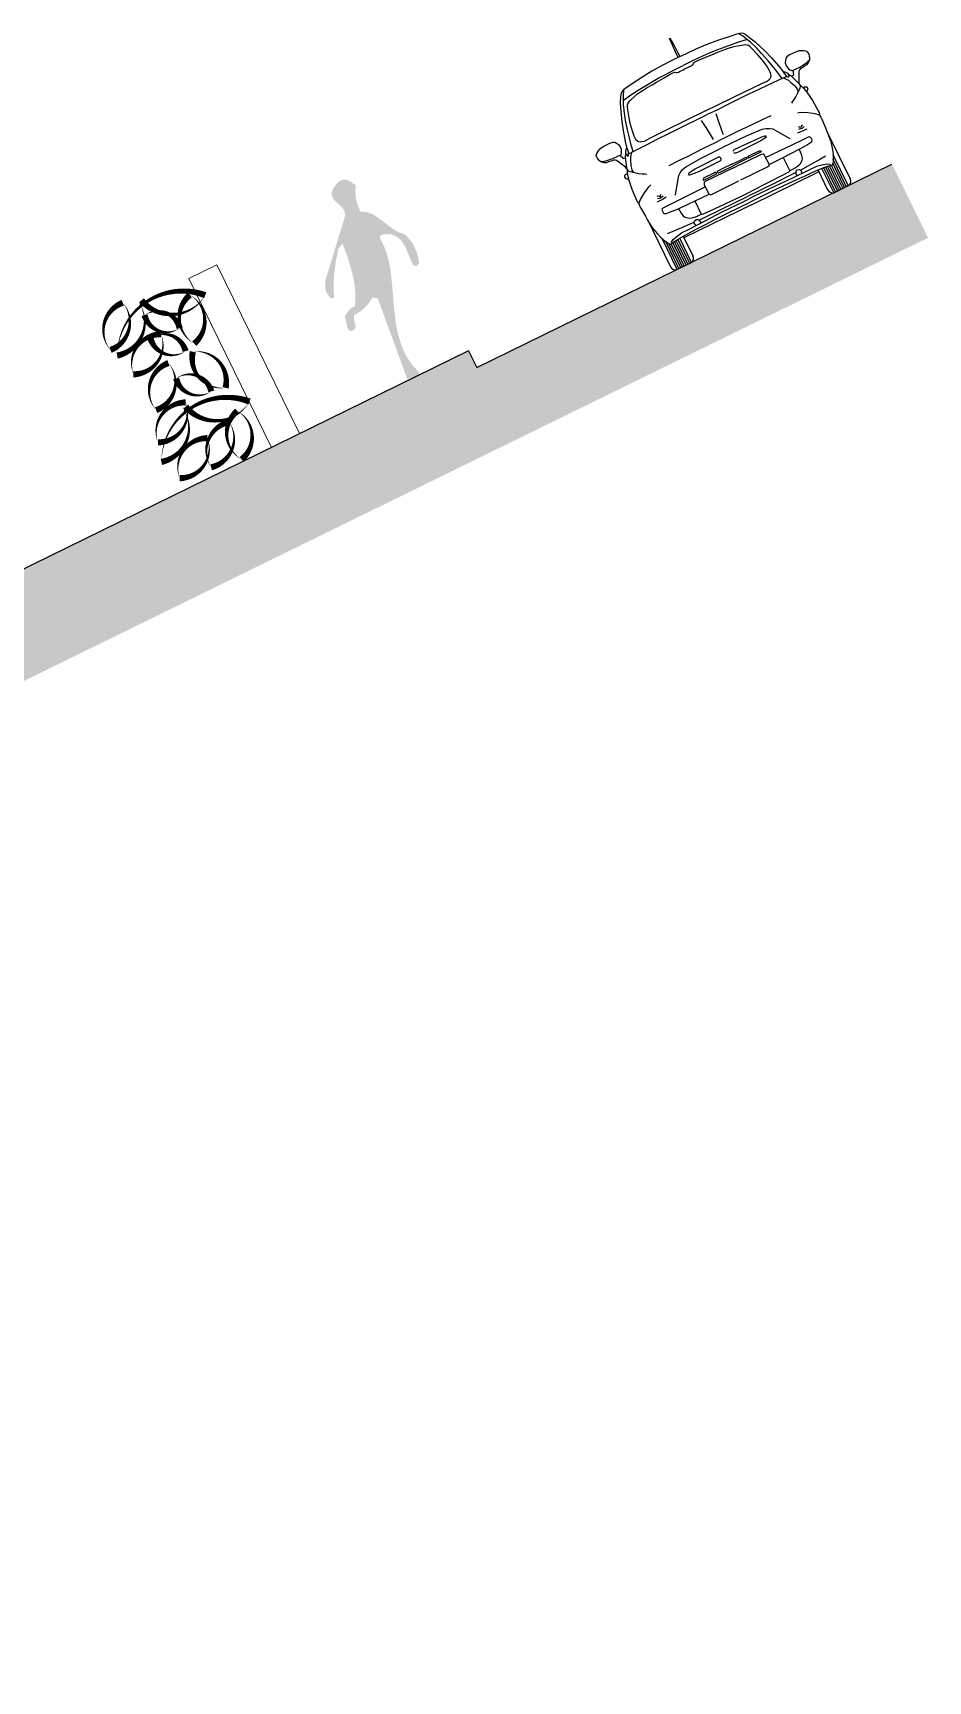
# Model space of a CAD drawing. Header units: millimetres. Extents: x 1754 to 2064, y 960 to 1845.
# Drawn here: x 2020.75 to 2027.89, y 1768.32 to 1781.47 of the extents above; entities that cross this region are included whole.
import ezdxf

# ---------------------------------------------------------------- set-up
doc = ezdxf.new("R2010")
doc.units = ezdxf.units.MM
for name, color, linetype in [('FIGURE_SAGOME', 252, 'Continuous'), ('okna', 4, 'Continuous'), ('SRAFA', 251, 'Continuous'), ('zariz.predmety', 203, 'Continuous'), ('ZDIVO', 1, 'Continuous')]:
    doc.layers.add(name, color=color, linetype=linetype)

msp = doc.modelspace()

# ---------------------------------------------------------------- hatches: boundary and pattern name
at = {"layer": 'FIGURE_SAGOME', "linetype": 'Continuous'}
h = msp.add_hatch(color=256, dxfattribs=at)
edge = h.paths.add_edge_path()
edge.add_arc((2024.011, 1780.019), 0.327, 216.587, 224.1564)
edge.add_line((2023.777, 1779.792), (2023.777, 1779.791))
edge.add_line((2023.777, 1779.791), (2023.81, 1779.718))
edge.add_line((2023.81, 1779.718), (2023.822, 1779.676))
edge.add_line((2023.822, 1779.676), (2023.83, 1779.63))
edge.add_line((2023.83, 1779.63), (2023.813, 1779.608))
edge.add_line((2023.813, 1779.608), (2023.786, 1779.609))
edge.add_line((2023.786, 1779.609), (2023.767, 1779.645))
edge.add_line((2023.767, 1779.645), (2023.751, 1779.683))
edge.add_line((2023.751, 1779.683), (2023.719, 1779.76))
edge.add_line((2023.719, 1779.76), (2023.699, 1779.794))
edge.add_line((2023.699, 1779.794), (2023.673, 1779.824))
edge.add_line((2023.673, 1779.824), (2023.639, 1779.848))
edge.add_line((2023.639, 1779.848), (2023.595, 1779.862))
edge.add_line((2023.595, 1779.862), (2023.576, 1779.859))
edge.add_line((2023.576, 1779.859), (2023.555, 1779.86))
edge.add_line((2023.555, 1779.86), (2023.533, 1779.855))
edge.add_line((2023.533, 1779.855), (2023.522, 1779.849))
edge.add_line((2023.522, 1779.849), (2023.514, 1779.837))
edge.add_line((2023.514, 1779.837), (2023.545, 1779.777))
edge.add_line((2023.545, 1779.777), (2023.569, 1779.715))
edge.add_line((2023.569, 1779.715), (2023.587, 1779.648))
edge.add_line((2023.587, 1779.648), (2023.601, 1779.58))
edge.add_line((2023.601, 1779.58), (2023.616, 1779.438))
edge.add_line((2023.616, 1779.438), (2023.628, 1779.293))
edge.add_line((2023.628, 1779.293), (2023.644, 1779.148))
edge.add_line((2023.644, 1779.148), (2023.658, 1779.078))
edge.add_line((2023.658, 1779.078), (2023.677, 1779.009))
edge.add_line((2023.677, 1779.009), (2023.701, 1778.942))
edge.add_line((2023.701, 1778.942), (2023.734, 1778.878))
edge.add_line((2023.734, 1778.878), (2023.775, 1778.817))
edge.add_line((2023.775, 1778.817), (2023.828, 1778.76))
edge.add_line((2023.828, 1778.76), (2023.833, 1778.743))
edge.add_line((2023.833, 1778.743), (2023.831, 1778.731))
edge.add_line((2023.831, 1778.731), (2023.808, 1778.719))
edge.add_line((2023.808, 1778.719), (2023.772, 1778.714))
edge.add_line((2023.772, 1778.714), (2023.736, 1778.703))
edge.add_line((2023.736, 1778.703), (2023.5, 1779.349))
edge.add_line((2023.5, 1779.349), (2023.457, 1779.354))
edge.add_line((2023.457, 1779.354), (2023.43, 1779.314))
edge.add_line((2023.43, 1779.314), (2023.402, 1779.279))
edge.add_line((2023.402, 1779.279), (2023.365, 1779.246))
edge.add_line((2023.365, 1779.246), (2023.311, 1779.215))
edge.add_line((2023.311, 1779.215), (2023.31, 1779.18))
edge.add_line((2023.31, 1779.18), (2023.32, 1779.145))
edge.add_line((2023.32, 1779.145), (2023.323, 1779.13))
edge.add_line((2023.323, 1779.13), (2023.321, 1779.114))
edge.add_line((2023.321, 1779.114), (2023.312, 1779.1))
edge.add_line((2023.312, 1779.1), (2023.294, 1779.088))
edge.add_line((2023.294, 1779.088), (2023.276, 1779.091))
edge.add_line((2023.276, 1779.091), (2023.265, 1779.1))
edge.add_line((2023.265, 1779.1), (2023.253, 1779.131))
edge.add_line((2023.253, 1779.131), (2023.246, 1779.169))
edge.add_line((2023.246, 1779.169), (2023.236, 1779.206))
edge.add_line((2023.236, 1779.206), (2023.262, 1779.243))
edge.add_line((2023.262, 1779.243), (2023.285, 1779.27))
edge.add_line((2023.285, 1779.27), (2023.317, 1779.285))
edge.add_line((2023.317, 1779.285), (2023.322, 1779.339))
edge.add_line((2023.322, 1779.339), (2023.321, 1779.399))
edge.add_line((2023.321, 1779.399), (2023.314, 1779.461))
edge.add_line((2023.314, 1779.461), (2023.302, 1779.527))
edge.add_line((2023.302, 1779.527), (2023.265, 1779.661))
edge.add_line((2023.265, 1779.661), (2023.219, 1779.786))
edge.add_line((2023.219, 1779.786), (2023.185, 1779.743))
edge.add_line((2023.185, 1779.743), (2023.164, 1779.636))
edge.add_line((2023.164, 1779.636), (2023.152, 1779.539))
edge.add_line((2023.152, 1779.539), (2023.147, 1779.445))
edge.add_line((2023.147, 1779.445), (2023.151, 1779.351))
edge.add_line((2023.151, 1779.351), (2023.131, 1779.35))
edge.add_line((2023.131, 1779.35), (2023.117, 1779.356))
edge.add_line((2023.117, 1779.356), (2023.099, 1779.382))
edge.add_line((2023.099, 1779.382), (2023.082, 1779.414))
edge.add_line((2023.082, 1779.414), (2023.082, 1779.414))
edge.add_line((2023.082, 1779.414), (2023.08, 1779.492))
edge.add_line((2023.08, 1779.492), (2023.082, 1779.492))
edge.add_line((2023.082, 1779.492), (2023.236, 1779.994))
edge.add_line((2023.236, 1779.994), (2023.239, 1780.025))
edge.add_line((2023.239, 1780.025), (2023.231, 1780.05))
edge.add_line((2023.231, 1780.05), (2023.217, 1780.071))
edge.add_line((2023.217, 1780.071), (2023.198, 1780.09))
edge.add_line((2023.198, 1780.09), (2023.156, 1780.13))
edge.add_line((2023.156, 1780.13), (2023.139, 1780.153))
edge.add_line((2023.139, 1780.153), (2023.13, 1780.183))
edge.add_line((2023.13, 1780.183), (2023.147, 1780.23))
edge.add_line((2023.147, 1780.23), (2023.177, 1780.269))
edge.add_line((2023.177, 1780.269), (2023.197, 1780.286))
edge.add_line((2023.197, 1780.286), (2023.222, 1780.295))
edge.add_line((2023.222, 1780.295), (2023.248, 1780.295))
edge.add_line((2023.248, 1780.295), (2023.271, 1780.287))
edge.add_line((2023.271, 1780.287), (2023.325, 1780.251))
edge.add_line((2023.325, 1780.251), (2023.32, 1780.205))
edge.add_line((2023.32, 1780.205), (2023.324, 1780.153))
edge.add_line((2023.324, 1780.153), (2023.338, 1780.098))
edge.add_line((2023.338, 1780.098), (2023.361, 1780.041))
edge.add_line((2023.361, 1780.041), (2023.411, 1780.037))
edge.add_line((2023.411, 1780.037), (2023.455, 1780.021))
edge.add_line((2023.455, 1780.021), (2023.496, 1779.996))
edge.add_line((2023.496, 1779.996), (2023.536, 1779.967))
edge.add_line((2023.536, 1779.967), (2023.617, 1779.905))
edge.add_line((2023.617, 1779.905), (2023.664, 1779.878))
edge.add_line((2023.664, 1779.878), (2023.719, 1779.857))
edge.add_line((2023.719, 1779.857), (2023.719, 1779.857))
edge.add_arc((2023.501, 1779.626), 0.317, 38.7099, 46.7886, ccw=False)
at = {"layer": 'SRAFA'}
msp.add_hatch(color=256, dxfattribs=at).paths.add_polyline_path([(2003.051, 1767.656), (2027.889, 1779.832), (2027.601, 1780.419), (2024.289, 1778.796), (2024.223, 1778.93), (2016.612, 1775.199), (2016.599, 1775.18), (2016.577, 1775.175), (2016.574, 1775.181), (2002.697, 1768.378)])

# ---------------------------------------------------------------- linework, layer by layer
at = {"layer": 'FIGURE_SAGOME', "linetype": 'Continuous'}
for p, q in [((2025.852, 1781.364), (2025.826, 1781.421)), ((2025.863, 1781.369), (2025.833, 1781.425)), ((2025.881, 1781.303), (2025.852, 1781.364)), ((2025.893, 1781.309), (2025.863, 1781.369)), ((2026.045, 1781.341), (2026.127, 1781.376)), ((2026.127, 1781.376), (2026.228, 1781.413)), ((2026.269, 1781.353), (2026.209, 1781.33)), ((2026.228, 1781.413), (2026.306, 1781.438)), ((2026.31, 1781.369), (2026.269, 1781.353)), ((2026.311, 1781.347), (2026.278, 1781.335)), ((2026.306, 1781.438), (2026.364, 1781.459)), ((2026.378, 1781.392), (2026.31, 1781.369)), ((2026.339, 1781.355), (2026.311, 1781.347)), ((2026.37, 1781.361), (2026.339, 1781.355)), ((2026.364, 1781.459), (2026.387, 1781.464)), ((2026.416, 1781.369), (2026.37, 1781.361)), ((2026.389, 1781.454), (2026.378, 1781.462)), ((2026.404, 1781.401), (2026.378, 1781.392)), ((2026.387, 1781.464), (2026.402, 1781.466)), ((2026.409, 1781.442), (2026.389, 1781.454)), ((2026.402, 1781.466), (2026.415, 1781.463)), ((2026.445, 1781.413), (2026.404, 1781.401)), ((2026.439, 1781.418), (2026.409, 1781.442)), ((2026.415, 1781.463), (2026.438, 1781.451)), ((2026.433, 1781.37), (2026.416, 1781.369)), ((2026.449, 1781.368), (2026.433, 1781.37)), ((2026.438, 1781.451), (2026.479, 1781.42)), ((2026.473, 1781.391), (2026.439, 1781.418)), ((2026.458, 1781.365), (2026.449, 1781.368)), ((2026.467, 1781.357), (2026.458, 1781.365)), ((2026.487, 1781.339), (2026.467, 1781.357)), ((2026.522, 1781.344), (2026.473, 1781.391)), ((2026.479, 1781.42), (2026.51, 1781.396)), ((2026.51, 1781.396), (2026.552, 1781.356)), ((2026.552, 1781.356), (2026.589, 1781.32)), ((2025.845, 1781.245), (2025.763, 1781.203)), ((2025.903, 1781.274), (2025.845, 1781.245)), ((2025.895, 1781.27), (2025.881, 1781.303)), ((2025.911, 1781.277), (2025.893, 1781.309)), ((2025.903, 1781.274), (2025.961, 1781.302)), ((2026.022, 1781.249), (2025.936, 1781.206)), ((2025.961, 1781.302), (2026.045, 1781.341)), ((2026.014, 1781.216), (2026.01, 1781.209)), ((2026.018, 1781.224), (2026.014, 1781.216)), ((2026.024, 1781.23), (2026.018, 1781.224)), ((2026.089, 1781.28), (2026.022, 1781.249)), ((2026.033, 1781.234), (2026.024, 1781.23)), ((2026.055, 1781.245), (2026.033, 1781.234)), ((2026.113, 1781.269), (2026.055, 1781.245)), ((2026.139, 1781.301), (2026.089, 1781.28)), ((2026.173, 1781.294), (2026.113, 1781.269)), ((2026.209, 1781.33), (2026.139, 1781.301)), ((2026.209, 1781.309), (2026.173, 1781.294)), ((2026.25, 1781.326), (2026.209, 1781.309)), ((2026.278, 1781.335), (2026.25, 1781.326)), ((2026.53, 1781.291), (2026.487, 1781.339)), ((2026.561, 1781.303), (2026.522, 1781.344)), ((2026.565, 1781.25), (2026.53, 1781.291)), ((2026.613, 1781.244), (2026.561, 1781.303)), ((2026.6, 1781.205), (2026.565, 1781.25)), ((2026.589, 1781.32), (2026.64, 1781.267)), ((2026.656, 1781.192), (2026.613, 1781.244)), ((2026.64, 1781.267), (2026.699, 1781.201)), ((2026.751, 1781.247), (2026.75, 1781.228)), ((2026.75, 1781.228), (2026.754, 1781.215)), ((2026.754, 1781.262), (2026.751, 1781.247)), ((2026.762, 1781.274), (2026.754, 1781.262)), ((2026.785, 1781.29), (2026.762, 1781.274)), ((2026.832, 1781.313), (2026.785, 1781.29)), ((2026.857, 1781.322), (2026.832, 1781.313)), ((2026.877, 1781.324), (2026.857, 1781.322)), ((2026.897, 1781.324), (2026.877, 1781.324)), ((2026.89, 1781.209), (2026.912, 1781.223)), ((2026.915, 1781.321), (2026.897, 1781.324)), ((2026.912, 1781.223), (2026.929, 1781.234)), ((2026.927, 1781.316), (2026.915, 1781.321)), ((2026.924, 1781.215), (2026.936, 1781.231)), ((2026.936, 1781.304), (2026.927, 1781.316)), ((2026.929, 1781.234), (2026.936, 1781.242)), ((2026.94, 1781.297), (2026.936, 1781.304)), ((2026.936, 1781.242), (2026.946, 1781.254)), ((2026.936, 1781.231), (2026.946, 1781.254)), ((2026.944, 1781.281), (2026.94, 1781.297)), ((2026.946, 1781.268), (2026.944, 1781.281)), ((2026.946, 1781.254), (2026.946, 1781.268)), ((2025.594, 1781.102), (2025.526, 1781.056)), ((2025.685, 1781.16), (2025.594, 1781.102)), ((2025.671, 1781.066), (2025.737, 1781.104)), ((2025.763, 1781.203), (2025.685, 1781.16)), ((2025.722, 1781.073), (2025.778, 1781.105)), ((2025.737, 1781.104), (2025.784, 1781.13)), ((2025.778, 1781.105), (2025.833, 1781.136)), ((2025.784, 1781.13), (2025.85, 1781.164)), ((2025.833, 1781.136), (2025.854, 1781.147)), ((2025.85, 1781.164), (2025.936, 1781.206)), ((2025.854, 1781.147), (2025.864, 1781.151)), ((2025.864, 1781.151), (2025.872, 1781.152)), ((2025.872, 1781.152), (2025.881, 1781.151)), ((2025.881, 1781.151), (2025.888, 1781.149)), ((2025.888, 1781.149), (2025.899, 1781.153)), ((2025.899, 1781.153), (2025.913, 1781.16)), ((2025.913, 1781.16), (2025.935, 1781.171)), ((2025.935, 1781.171), (2025.95, 1781.179)), ((2025.964, 1781.186), (2025.95, 1781.179)), ((2025.986, 1781.196), (2025.964, 1781.186)), ((2026.001, 1781.203), (2025.986, 1781.196)), ((2026.01, 1781.209), (2026.001, 1781.203)), ((2026.621, 1781.17), (2026.6, 1781.205)), ((2026.605, 1781.082), (2026.62, 1781.093)), ((2026.692, 1781.086), (2026.606, 1781.046)), ((2026.62, 1781.093), (2026.629, 1781.103)), ((2026.629, 1781.153), (2026.621, 1781.17)), ((2026.636, 1781.137), (2026.629, 1781.153)), ((2026.629, 1781.103), (2026.635, 1781.113)), ((2026.635, 1781.113), (2026.637, 1781.125)), ((2026.637, 1781.125), (2026.636, 1781.137)), ((2026.693, 1781.144), (2026.656, 1781.192)), ((2026.724, 1781.102), (2026.692, 1781.086)), ((2026.724, 1781.102), (2026.693, 1781.144)), ((2026.699, 1781.201), (2026.728, 1781.163)), ((2026.75, 1781.113), (2026.724, 1781.102)), ((2026.728, 1781.163), (2026.745, 1781.139)), ((2026.731, 1781.158), (2026.747, 1781.156)), ((2026.737, 1781.107), (2026.758, 1781.098)), ((2026.745, 1781.139), (2026.756, 1781.123)), ((2026.747, 1781.156), (2026.761, 1781.15)), ((2026.756, 1781.123), (2026.75, 1781.113)), ((2026.754, 1781.215), (2026.76, 1781.2)), ((2026.762, 1781.117), (2026.756, 1781.123)), ((2026.758, 1781.098), (2026.776, 1781.088)), ((2026.76, 1781.2), (2026.767, 1781.19)), ((2026.761, 1781.15), (2026.767, 1781.146)), ((2026.769, 1781.113), (2026.762, 1781.117)), ((2026.767, 1781.19), (2026.777, 1781.18)), ((2026.767, 1781.146), (2026.772, 1781.138)), ((2026.774, 1781.112), (2026.769, 1781.113)), ((2026.772, 1781.138), (2026.797, 1781.124)), ((2026.772, 1781.138), (2026.777, 1781.127)), ((2026.778, 1781.115), (2026.774, 1781.112)), ((2026.776, 1781.088), (2026.793, 1781.073)), ((2026.777, 1781.18), (2026.79, 1781.172)), ((2026.777, 1781.127), (2026.78, 1781.119)), ((2026.78, 1781.119), (2026.778, 1781.115)), ((2026.79, 1781.172), (2026.802, 1781.165)), ((2026.797, 1781.124), (2026.813, 1781.107)), ((2026.808, 1781.123), (2026.801, 1781.12)), ((2026.802, 1781.165), (2026.807, 1781.165)), ((2026.807, 1781.165), (2026.865, 1781.193)), ((2026.813, 1781.127), (2026.808, 1781.123)), ((2026.811, 1781.167), (2026.812, 1781.156)), ((2026.812, 1781.156), (2026.814, 1781.144)), ((2026.815, 1781.135), (2026.813, 1781.127)), ((2026.813, 1781.107), (2026.839, 1781.081)), ((2026.814, 1781.144), (2026.815, 1781.135)), ((2026.86, 1781.14), (2026.861, 1781.161)), ((2026.861, 1781.074), (2026.86, 1781.14)), ((2026.861, 1781.161), (2026.865, 1781.172)), ((2026.865, 1781.193), (2026.89, 1781.209)), ((2026.865, 1781.172), (2026.873, 1781.183)), ((2026.873, 1781.183), (2026.892, 1781.196)), ((2026.892, 1781.196), (2026.909, 1781.206)), ((2026.909, 1781.206), (2026.924, 1781.215)), ((2025.435, 1780.96), (2025.434, 1780.908)), ((2025.44, 1780.985), (2025.435, 1780.96)), ((2025.446, 1780.997), (2025.44, 1780.985)), ((2025.456, 1781.008), (2025.446, 1780.997)), ((2025.474, 1781.023), (2025.456, 1781.008)), ((2025.46, 1780.976), (2025.463, 1781)), ((2025.461, 1780.938), (2025.46, 1780.976)), ((2025.461, 1780.93), (2025.496, 1780.955)), ((2025.463, 1781), (2025.463, 1781.014)), ((2025.526, 1781.056), (2025.474, 1781.023)), ((2025.496, 1780.955), (2025.519, 1780.971)), ((2025.514, 1780.927), (2025.548, 1780.958)), ((2025.519, 1780.971), (2025.578, 1781.01)), ((2025.548, 1780.958), (2025.571, 1780.979)), ((2025.571, 1780.979), (2025.596, 1780.996)), ((2025.578, 1781.01), (2025.616, 1781.033)), ((2025.596, 1780.996), (2025.624, 1781.015)), ((2025.616, 1781.033), (2025.671, 1781.066)), ((2025.624, 1781.015), (2025.649, 1781.031)), ((2025.649, 1781.031), (2025.688, 1781.053)), ((2025.688, 1781.053), (2025.722, 1781.073)), ((2026.113, 1780.845), (2026.426, 1780.997)), ((2026.431, 1780.963), (2026.303, 1780.901)), ((2026.426, 1780.997), (2026.568, 1781.064)), ((2026.528, 1781.009), (2026.431, 1780.963)), ((2026.606, 1781.046), (2026.528, 1781.009)), ((2026.568, 1781.064), (2026.605, 1781.082)), ((2026.793, 1781.073), (2026.823, 1781.047)), ((2026.834, 1780.959), (2026.819, 1780.935)), ((2026.823, 1781.047), (2026.837, 1781.031)), ((2026.849, 1780.99), (2026.834, 1780.959)), ((2026.837, 1781.031), (2026.846, 1781.018)), ((2026.839, 1781.081), (2026.858, 1781.063)), ((2026.846, 1781.018), (2026.854, 1780.997)), ((2026.866, 1781.025), (2026.849, 1780.99)), ((2026.858, 1781.063), (2026.866, 1781.052)), ((2026.862, 1781.057), (2026.861, 1781.074)), ((2026.866, 1781.052), (2026.88, 1781.04)), ((2026.866, 1781.052), (2026.869, 1781.039)), ((2026.869, 1781.039), (2026.866, 1781.025)), ((2026.88, 1781.04), (2026.897, 1781.023)), ((2026.891, 1781.029), (2026.904, 1781.037)), ((2026.897, 1781.023), (2026.92, 1780.996)), ((2026.904, 1781.037), (2026.914, 1781.037)), ((2026.914, 1781.037), (2026.92, 1781.035)), ((2026.92, 1781.035), (2026.924, 1781.033)), ((2026.92, 1780.996), (2026.94, 1780.968)), ((2026.926, 1781.007), (2026.921, 1780.998)), ((2026.924, 1781.033), (2026.928, 1781.026)), ((2026.93, 1781.017), (2026.926, 1781.007)), ((2026.928, 1781.026), (2026.93, 1781.017)), ((2026.94, 1780.968), (2026.968, 1780.926)), ((2025.434, 1780.908), (2025.435, 1780.869)), ((2025.435, 1780.869), (2025.44, 1780.811)), ((2025.461, 1780.895), (2025.461, 1780.938)), ((2025.469, 1780.827), (2025.461, 1780.895)), ((2025.477, 1780.771), (2025.469, 1780.827)), ((2025.491, 1780.891), (2025.494, 1780.9)), ((2025.491, 1780.879), (2025.491, 1780.891)), ((2025.494, 1780.852), (2025.491, 1780.879)), ((2025.494, 1780.9), (2025.502, 1780.914)), ((2025.505, 1780.789), (2025.494, 1780.852)), ((2025.502, 1780.914), (2025.514, 1780.927)), ((2026.113, 1780.845), (2025.801, 1780.69)), ((2026.198, 1780.848), (2026.128, 1780.814)), ((2026.195, 1780.824), (2026.217, 1780.76)), ((2026.303, 1780.901), (2026.198, 1780.848)), ((2026.807, 1780.918), (2026.799, 1780.906)), ((2026.819, 1780.935), (2026.807, 1780.918)), ((2026.871, 1780.83), (2026.847, 1780.827)), ((2026.93, 1780.829), (2026.871, 1780.83)), ((2026.989, 1780.821), (2026.93, 1780.829)), ((2026.968, 1780.926), (2026.994, 1780.879)), ((2027.023, 1780.811), (2026.989, 1780.821)), ((2026.994, 1780.879), (2027.02, 1780.83)), ((2027.02, 1780.83), (2027.023, 1780.818)), ((2025.44, 1780.811), (2025.447, 1780.76)), ((2025.447, 1780.76), (2025.457, 1780.687)), ((2025.491, 1780.694), (2025.477, 1780.771)), ((2025.507, 1780.628), (2025.491, 1780.694)), ((2025.516, 1780.736), (2025.505, 1780.789)), ((2025.531, 1780.681), (2025.516, 1780.736)), ((2025.801, 1780.69), (2025.662, 1780.62)), ((2025.826, 1780.666), (2025.953, 1780.729)), ((2025.953, 1780.729), (2026.059, 1780.78)), ((2026.059, 1780.78), (2026.128, 1780.814)), ((2026.08, 1780.768), (2026.116, 1780.711)), ((2026.116, 1780.711), (2026.152, 1780.656)), ((2026.217, 1780.76), (2026.238, 1780.699)), ((2026.238, 1780.699), (2026.255, 1780.656)), ((2026.483, 1780.732), (2026.364, 1780.676)), ((2026.561, 1780.771), (2026.483, 1780.732)), ((2026.563, 1780.695), (2026.531, 1780.682)), ((2026.635, 1780.805), (2026.561, 1780.771)), ((2026.596, 1780.701), (2026.563, 1780.695)), ((2026.628, 1780.701), (2026.596, 1780.701)), ((2026.653, 1780.697), (2026.628, 1780.701)), ((2026.69, 1780.678), (2026.653, 1780.697)), ((2026.867, 1780.715), (2026.855, 1780.715)), ((2026.887, 1780.707), (2026.856, 1780.696)), ((2026.875, 1780.711), (2026.867, 1780.715)), ((2026.877, 1780.72), (2026.875, 1780.711)), ((2026.881, 1780.727), (2026.877, 1780.72)), ((2026.888, 1780.733), (2026.881, 1780.727)), ((2026.883, 1780.682), (2026.924, 1780.702)), ((2026.9, 1780.719), (2026.887, 1780.707)), ((2027.023, 1780.818), (2027.023, 1780.811)), ((2027.023, 1780.811), (2027.034, 1780.795)), ((2027.034, 1780.795), (2027.043, 1780.777)), ((2027.043, 1780.777), (2027.071, 1780.708)), ((2027.071, 1780.708), (2027.087, 1780.67)), ((2025.281, 1780.549), (2025.303, 1780.563)), ((2025.303, 1780.563), (2025.35, 1780.586)), ((2025.35, 1780.586), (2025.377, 1780.595)), ((2025.377, 1780.595), (2025.391, 1780.594)), ((2025.391, 1780.594), (2025.405, 1780.587)), ((2025.405, 1780.587), (2025.42, 1780.576)), ((2025.42, 1780.576), (2025.429, 1780.565)), ((2025.429, 1780.565), (2025.436, 1780.551)), ((2025.457, 1780.687), (2025.473, 1780.6)), ((2025.473, 1780.6), (2025.485, 1780.554)), ((2025.522, 1780.57), (2025.507, 1780.628)), ((2025.536, 1780.519), (2025.522, 1780.57)), ((2025.545, 1780.643), (2025.531, 1780.681)), ((2025.553, 1780.626), (2025.545, 1780.643)), ((2025.562, 1780.611), (2025.553, 1780.626)), ((2025.571, 1780.602), (2025.562, 1780.611)), ((2025.569, 1780.535), (2025.653, 1780.579)), ((2025.582, 1780.597), (2025.571, 1780.602)), ((2025.593, 1780.595), (2025.582, 1780.597)), ((2025.607, 1780.596), (2025.593, 1780.595)), ((2025.624, 1780.601), (2025.607, 1780.596)), ((2025.662, 1780.62), (2025.624, 1780.601)), ((2025.653, 1780.579), (2025.729, 1780.618)), ((2025.729, 1780.618), (2025.826, 1780.666)), ((2026.093, 1780.543), (2026.194, 1780.593)), ((2026.152, 1780.656), (2026.176, 1780.617)), ((2026.194, 1780.593), (2026.228, 1780.61)), ((2026.262, 1780.627), (2026.228, 1780.61)), ((2026.438, 1780.642), (2026.255, 1780.555)), ((2026.364, 1780.676), (2026.262, 1780.627)), ((2026.348, 1780.539), (2026.533, 1780.625)), ((2026.518, 1780.586), (2026.368, 1780.513)), ((2026.531, 1780.682), (2026.438, 1780.642)), ((2026.554, 1780.605), (2026.518, 1780.586)), ((2026.533, 1780.625), (2026.564, 1780.637)), ((2026.58, 1780.621), (2026.554, 1780.605)), ((2026.564, 1780.637), (2026.582, 1780.643)), ((2026.593, 1780.63), (2026.58, 1780.621)), ((2026.582, 1780.643), (2026.588, 1780.645)), ((2026.588, 1780.645), (2026.593, 1780.644)), ((2026.593, 1780.644), (2026.596, 1780.642)), ((2026.597, 1780.638), (2026.593, 1780.63)), ((2026.593, 1780.472), (2026.871, 1780.606)), ((2026.596, 1780.642), (2026.597, 1780.638)), ((2026.79, 1780.622), (2026.69, 1780.678)), ((2026.849, 1780.67), (2026.883, 1780.682)), ((2026.928, 1780.574), (2026.869, 1780.541)), ((2026.871, 1780.606), (2026.935, 1780.637)), ((2026.951, 1780.589), (2026.928, 1780.574)), ((2026.935, 1780.637), (2026.942, 1780.64)), ((2026.942, 1780.64), (2026.947, 1780.637)), ((2026.947, 1780.637), (2026.954, 1780.631)), ((2026.96, 1780.6), (2026.951, 1780.589)), ((2026.954, 1780.631), (2026.959, 1780.621)), ((2026.959, 1780.621), (2026.963, 1780.611)), ((2026.963, 1780.611), (2026.96, 1780.6)), ((2027.082, 1780.68), (2027.267, 1780.303)), ((2027.087, 1780.67), (2027.113, 1780.601)), ((2027.113, 1780.601), (2027.123, 1780.547)), ((2025.242, 1780.49), (2025.246, 1780.503)), ((2025.246, 1780.476), (2025.242, 1780.49)), ((2025.246, 1780.503), (2025.254, 1780.518)), ((2025.25, 1780.469), (2025.246, 1780.476)), ((2025.26, 1780.455), (2025.25, 1780.469)), ((2025.254, 1780.518), (2025.266, 1780.535)), ((2025.269, 1780.446), (2025.26, 1780.455)), ((2025.266, 1780.535), (2025.281, 1780.549)), ((2025.28, 1780.438), (2025.269, 1780.446)), ((2025.295, 1780.437), (2025.28, 1780.438)), ((2025.304, 1780.431), (2025.28, 1780.438)), ((2025.306, 1780.439), (2025.295, 1780.437)), ((2025.324, 1780.43), (2025.304, 1780.431)), ((2025.325, 1780.445), (2025.306, 1780.439)), ((2025.341, 1780.437), (2025.324, 1780.43)), ((2025.349, 1780.454), (2025.325, 1780.445)), ((2025.359, 1780.444), (2025.341, 1780.437)), ((2025.377, 1780.464), (2025.349, 1780.454)), ((2025.381, 1780.452), (2025.359, 1780.444)), ((2025.435, 1780.492), (2025.377, 1780.464)), ((2025.395, 1780.451), (2025.381, 1780.452)), ((2025.405, 1780.447), (2025.395, 1780.451)), ((2025.423, 1780.435), (2025.405, 1780.447)), ((2025.475, 1780.394), (2025.423, 1780.435)), ((2025.432, 1780.491), (2025.439, 1780.483)), ((2025.439, 1780.497), (2025.435, 1780.492)), ((2025.436, 1780.551), (2025.44, 1780.539)), ((2025.44, 1780.51), (2025.439, 1780.497)), ((2025.439, 1780.483), (2025.448, 1780.474)), ((2025.44, 1780.539), (2025.442, 1780.525)), ((2025.442, 1780.525), (2025.44, 1780.51)), ((2025.448, 1780.474), (2025.454, 1780.468)), ((2025.454, 1780.468), (2025.461, 1780.465)), ((2025.461, 1780.465), (2025.468, 1780.466)), ((2025.468, 1780.466), (2025.475, 1780.47)), ((2025.477, 1780.504), (2025.474, 1780.475)), ((2025.474, 1780.475), (2025.477, 1780.452)), ((2025.479, 1780.535), (2025.475, 1780.52)), ((2025.475, 1780.52), (2025.475, 1780.512)), ((2025.475, 1780.512), (2025.477, 1780.504)), ((2025.477, 1780.504), (2025.484, 1780.493)), ((2025.477, 1780.452), (2025.482, 1780.415)), ((2025.487, 1780.549), (2025.479, 1780.535)), ((2025.484, 1780.493), (2025.488, 1780.486)), ((2025.485, 1780.554), (2025.494, 1780.525)), ((2025.488, 1780.486), (2025.492, 1780.484)), ((2025.492, 1780.484), (2025.497, 1780.486)), ((2025.494, 1780.525), (2025.5, 1780.507)), ((2025.497, 1780.486), (2025.5, 1780.491)), ((2025.501, 1780.499), (2025.5, 1780.507)), ((2025.5, 1780.507), (2025.512, 1780.506)), ((2025.5, 1780.491), (2025.501, 1780.499)), ((2025.512, 1780.506), (2025.536, 1780.519)), ((2025.518, 1780.49), (2025.515, 1780.47)), ((2025.515, 1780.47), (2025.516, 1780.448)), ((2025.516, 1780.448), (2025.519, 1780.408)), ((2025.524, 1780.512), (2025.518, 1780.49)), ((2025.536, 1780.519), (2025.569, 1780.535)), ((2025.825, 1780.408), (2025.897, 1780.446)), ((2025.897, 1780.446), (2025.976, 1780.484)), ((2025.976, 1780.484), (2026.093, 1780.543)), ((2025.987, 1780.415), (2026.075, 1780.464)), ((2026.211, 1780.472), (2026.03, 1780.378)), ((2026.07, 1780.367), (2026.22, 1780.44)), ((2026.075, 1780.464), (2026.255, 1780.555)), ((2026.215, 1780.474), (2026.211, 1780.472)), ((2026.221, 1780.475), (2026.215, 1780.474)), ((2026.22, 1780.44), (2026.235, 1780.448)), ((2026.228, 1780.475), (2026.221, 1780.475)), ((2026.232, 1780.472), (2026.228, 1780.475)), ((2026.236, 1780.467), (2026.232, 1780.472)), ((2026.235, 1780.448), (2026.238, 1780.453)), ((2026.238, 1780.459), (2026.236, 1780.467)), ((2026.238, 1780.453), (2026.238, 1780.459)), ((2026.323, 1780.418), (2026.392, 1780.452)), ((2026.407, 1780.443), (2026.329, 1780.404)), ((2026.335, 1780.522), (2026.336, 1780.528)), ((2026.336, 1780.528), (2026.339, 1780.533)), ((2026.336, 1780.39), (2026.561, 1780.5)), ((2026.339, 1780.533), (2026.344, 1780.537)), ((2026.346, 1780.506), (2026.341, 1780.51)), ((2026.344, 1780.537), (2026.348, 1780.539)), ((2026.352, 1780.506), (2026.346, 1780.506)), ((2026.368, 1780.513), (2026.352, 1780.506)), ((2026.392, 1780.452), (2026.438, 1780.474)), ((2026.444, 1780.461), (2026.407, 1780.443)), ((2026.438, 1780.474), (2026.44, 1780.472)), ((2026.44, 1780.472), (2026.442, 1780.469)), ((2026.442, 1780.469), (2026.443, 1780.466)), ((2026.443, 1780.466), (2026.444, 1780.461)), ((2026.451, 1780.481), (2026.465, 1780.488)), ((2026.451, 1780.481), (2026.451, 1780.478)), ((2026.451, 1780.478), (2026.453, 1780.474)), ((2026.453, 1780.474), (2026.455, 1780.471)), ((2026.455, 1780.471), (2026.457, 1780.468)), ((2026.558, 1780.517), (2026.457, 1780.468)), ((2026.465, 1780.488), (2026.537, 1780.523)), ((2026.537, 1780.523), (2026.545, 1780.526)), ((2026.545, 1780.526), (2026.55, 1780.526)), ((2026.55, 1780.526), (2026.553, 1780.525)), ((2026.553, 1780.525), (2026.557, 1780.523)), ((2026.557, 1780.523), (2026.56, 1780.52)), ((2026.56, 1780.52), (2026.558, 1780.517)), ((2026.561, 1780.5), (2026.573, 1780.502)), ((2026.573, 1780.502), (2026.576, 1780.5)), ((2026.576, 1780.5), (2026.582, 1780.492)), ((2026.582, 1780.492), (2026.619, 1780.421)), ((2026.725, 1780.467), (2026.62, 1780.413)), ((2026.793, 1780.501), (2026.725, 1780.467)), ((2026.733, 1780.471), (2026.786, 1780.366)), ((2026.869, 1780.541), (2026.793, 1780.501)), ((2026.861, 1780.537), (2026.877, 1780.498)), ((2026.882, 1780.445), (2026.865, 1780.417)), ((2026.877, 1780.498), (2026.886, 1780.467)), ((2026.886, 1780.467), (2026.882, 1780.445)), ((2027.019, 1780.452), (2026.966, 1780.424)), ((2027.07, 1780.484), (2027.019, 1780.452)), ((2027.123, 1780.547), (2027.131, 1780.504)), ((2027.131, 1780.438), (2027.127, 1780.415)), ((2027.131, 1780.504), (2027.133, 1780.463)), ((2027.252, 1780.248), (2027.131, 1780.493)), ((2027.133, 1780.463), (2027.131, 1780.438)), ((2027.237, 1780.241), (2027.132, 1780.455)), ((2025.469, 1780.323), (2025.468, 1780.319)), ((2025.468, 1780.319), (2025.471, 1780.312)), ((2025.47, 1780.33), (2025.469, 1780.323)), ((2025.477, 1780.337), (2025.47, 1780.33)), ((2025.471, 1780.312), (2025.477, 1780.305)), ((2025.487, 1780.383), (2025.475, 1780.394)), ((2025.491, 1780.343), (2025.477, 1780.337)), ((2025.477, 1780.305), (2025.487, 1780.301)), ((2025.482, 1780.415), (2025.485, 1780.389)), ((2025.485, 1780.389), (2025.489, 1780.377)), ((2025.487, 1780.301), (2025.497, 1780.301)), ((2025.489, 1780.377), (2025.489, 1780.358)), ((2025.489, 1780.377), (2025.497, 1780.367)), ((2025.489, 1780.358), (2025.493, 1780.334)), ((2025.493, 1780.334), (2025.5, 1780.299)), ((2025.497, 1780.367), (2025.51, 1780.36)), ((2025.5, 1780.299), (2025.51, 1780.267)), ((2025.51, 1780.36), (2025.548, 1780.352)), ((2025.519, 1780.408), (2025.523, 1780.387)), ((2025.523, 1780.387), (2025.527, 1780.371)), ((2025.527, 1780.371), (2025.539, 1780.353)), ((2025.548, 1780.352), (2025.582, 1780.345)), ((2025.582, 1780.345), (2025.61, 1780.343)), ((2025.61, 1780.343), (2025.631, 1780.341)), ((2025.631, 1780.341), (2025.645, 1780.34)), ((2025.892, 1780.287), (2025.9, 1780.328)), ((2025.9, 1780.328), (2025.911, 1780.35)), ((2025.911, 1780.35), (2025.931, 1780.376)), ((2025.931, 1780.376), (2025.956, 1780.398)), ((2025.956, 1780.398), (2025.987, 1780.415)), ((2025.981, 1780.347), (2025.978, 1780.343)), ((2025.978, 1780.343), (2025.978, 1780.339)), ((2025.978, 1780.339), (2025.98, 1780.335)), ((2025.98, 1780.335), (2025.989, 1780.334)), ((2025.986, 1780.351), (2025.981, 1780.347)), ((2026.002, 1780.361), (2025.986, 1780.351)), ((2025.989, 1780.334), (2026.005, 1780.339)), ((2026.03, 1780.378), (2026.002, 1780.361)), ((2026.005, 1780.339), (2026.033, 1780.35)), ((2026.033, 1780.35), (2026.07, 1780.367)), ((2026.097, 1780.301), (2026.096, 1780.297)), ((2026.096, 1780.297), (2026.096, 1780.292)), ((2026.098, 1780.305), (2026.097, 1780.301)), ((2026.101, 1780.309), (2026.098, 1780.305)), ((2026.1, 1780.292), (2026.201, 1780.342)), ((2026.108, 1780.313), (2026.101, 1780.309)), ((2026.18, 1780.348), (2026.108, 1780.313)), ((2026.336, 1780.39), (2026.112, 1780.28)), ((2026.194, 1780.355), (2026.18, 1780.348)), ((2026.194, 1780.355), (2026.196, 1780.353)), ((2026.196, 1780.353), (2026.198, 1780.35)), ((2026.198, 1780.35), (2026.2, 1780.346)), ((2026.2, 1780.346), (2026.201, 1780.342)), ((2026.253, 1780.384), (2026.207, 1780.361)), ((2026.207, 1780.361), (2026.207, 1780.358)), ((2026.207, 1780.358), (2026.209, 1780.355)), ((2026.209, 1780.355), (2026.211, 1780.352)), ((2026.211, 1780.352), (2026.214, 1780.348)), ((2026.214, 1780.348), (2026.251, 1780.366)), ((2026.251, 1780.366), (2026.329, 1780.404)), ((2026.323, 1780.418), (2026.253, 1780.384)), ((2026.61, 1780.398), (2026.393, 1780.291)), ((2026.725, 1780.329), (2026.475, 1780.202)), ((2026.482, 1780.094), (2027.01, 1780.355)), ((2026.618, 1780.403), (2026.61, 1780.398)), ((2026.62, 1780.413), (2026.618, 1780.403)), ((2026.619, 1780.421), (2026.62, 1780.413)), ((2026.796, 1780.333), (2026.661, 1780.265)), ((2026.808, 1780.308), (2026.669, 1780.244)), ((2026.781, 1780.358), (2026.725, 1780.329)), ((2026.785, 1780.363), (2026.781, 1780.358)), ((2026.786, 1780.366), (2026.785, 1780.363)), ((2026.823, 1780.385), (2026.786, 1780.366)), ((2026.834, 1780.352), (2026.796, 1780.333)), ((2026.944, 1780.373), (2026.808, 1780.308)), ((2026.847, 1780.401), (2026.823, 1780.385)), ((2026.835, 1780.362), (2026.834, 1780.356)), ((2026.834, 1780.356), (2026.834, 1780.344)), ((2026.834, 1780.344), (2026.84, 1780.331)), ((2026.905, 1780.324), (2026.834, 1780.291)), ((2026.843, 1780.37), (2026.835, 1780.362)), ((2026.84, 1780.331), (2026.844, 1780.328)), ((2026.857, 1780.375), (2026.843, 1780.37)), ((2026.865, 1780.417), (2026.847, 1780.401)), ((2026.867, 1780.374), (2026.857, 1780.375)), ((2026.876, 1780.368), (2026.867, 1780.374)), ((2026.888, 1780.38), (2026.871, 1780.371)), ((2026.882, 1780.355), (2026.876, 1780.368)), ((2026.882, 1780.346), (2026.882, 1780.355)), ((2026.966, 1780.424), (2026.888, 1780.38)), ((2026.991, 1780.364), (2026.905, 1780.324)), ((2026.999, 1780.4), (2026.944, 1780.373)), ((2027.055, 1780.389), (2026.991, 1780.364)), ((2027.043, 1780.411), (2026.999, 1780.4)), ((2027.01, 1780.355), (2027.018, 1780.359)), ((2027.012, 1780.372), (2027.088, 1780.215)), ((2027.082, 1780.418), (2027.043, 1780.411)), ((2027.137, 1780.192), (2027.043, 1780.384)), ((2027.095, 1780.404), (2027.055, 1780.389)), ((2027.152, 1780.199), (2027.058, 1780.39)), ((2027.166, 1780.206), (2027.073, 1780.396)), ((2027.111, 1780.416), (2027.082, 1780.418)), ((2027.18, 1780.213), (2027.088, 1780.401)), ((2027.124, 1780.41), (2027.095, 1780.404)), ((2027.194, 1780.22), (2027.103, 1780.406)), ((2027.209, 1780.227), (2027.119, 1780.409)), ((2027.127, 1780.415), (2027.124, 1780.41)), ((2027.223, 1780.234), (2027.129, 1780.426)), ((2025.51, 1780.267), (2025.526, 1780.219)), ((2025.526, 1780.219), (2025.547, 1780.169)), ((2025.547, 1780.169), (2025.57, 1780.12)), ((2025.596, 1780.138), (2025.626, 1780.19)), ((2025.626, 1780.19), (2025.661, 1780.237)), ((2025.661, 1780.237), (2025.678, 1780.254)), ((2025.727, 1780.164), (2025.736, 1780.166)), ((2025.736, 1780.166), (2025.744, 1780.164)), ((2025.744, 1780.164), (2025.752, 1780.161)), ((2025.749, 1780.149), (2025.776, 1780.166)), ((2025.752, 1780.161), (2025.754, 1780.17)), ((2025.754, 1780.17), (2025.761, 1780.179)), ((2026.114, 1780.238), (2025.838, 1780.1)), ((2025.875, 1780.173), (2025.892, 1780.287)), ((2026.037, 1780.13), (2026.144, 1780.18)), ((2026.096, 1780.292), (2026.1, 1780.292)), ((2026.112, 1780.28), (2026.102, 1780.272)), ((2026.102, 1780.272), (2026.102, 1780.268)), ((2026.102, 1780.268), (2026.104, 1780.258)), ((2026.104, 1780.258), (2026.139, 1780.186)), ((2026.139, 1780.186), (2026.144, 1780.18)), ((2026.144, 1780.18), (2026.153, 1780.175)), ((2026.147, 1780.045), (2026.4, 1780.165)), ((2026.153, 1780.175), (2026.162, 1780.178)), ((2026.162, 1780.178), (2026.379, 1780.285)), ((2026.4, 1780.165), (2026.475, 1780.202)), ((2026.661, 1780.265), (2026.449, 1780.161)), ((2026.641, 1780.201), (2026.47, 1780.117)), ((2026.669, 1780.244), (2026.492, 1780.158)), ((2026.736, 1780.246), (2026.641, 1780.201)), ((2026.834, 1780.291), (2026.736, 1780.246)), ((2027.132, 1780.189), (2027.26, 1780.252)), ((2025.57, 1780.12), (2025.577, 1780.11)), ((2025.577, 1780.11), (2025.583, 1780.105)), ((2025.583, 1780.105), (2025.596, 1780.138)), ((2025.583, 1780.105), (2025.588, 1780.087)), ((2025.588, 1780.087), (2025.597, 1780.068)), ((2025.597, 1780.068), (2025.635, 1780.004)), ((2025.77, 1780.136), (2025.729, 1780.116)), ((2025.731, 1780.146), (2025.749, 1780.149)), ((2025.768, 1780.064), (2025.766, 1780.059)), ((2025.766, 1780.059), (2025.767, 1780.049)), ((2025.767, 1780.049), (2025.773, 1780.039)), ((2025.774, 1780.068), (2025.768, 1780.064)), ((2025.801, 1780.156), (2025.77, 1780.136)), ((2025.773, 1780.039), (2025.778, 1780.029)), ((2025.838, 1780.1), (2025.774, 1780.068)), ((2025.802, 1780.025), (2025.828, 1780.035)), ((2025.828, 1780.035), (2025.891, 1780.061)), ((2025.891, 1780.061), (2025.969, 1780.097)), ((2025.899, 1780.065), (2025.919, 1780.028)), ((2026.482, 1780.094), (2025.951, 1779.836)), ((2025.969, 1780.097), (2026.037, 1780.13)), ((2026.03, 1780.126), (2026.08, 1780.02)), ((2026.089, 1780.019), (2026.147, 1780.045)), ((2026.1, 1779.991), (2026.236, 1780.057)), ((2026.112, 1779.967), (2026.247, 1780.038)), ((2026.205, 1779.986), (2026.299, 1780.033)), ((2026.236, 1780.057), (2026.449, 1780.161)), ((2026.247, 1780.038), (2026.424, 1780.125)), ((2026.299, 1780.033), (2026.47, 1780.117)), ((2026.424, 1780.125), (2026.458, 1780.141)), ((2026.492, 1780.158), (2026.458, 1780.141)), ((2025.635, 1780.004), (2025.655, 1779.968)), ((2025.65, 1779.978), (2025.835, 1779.601)), ((2025.655, 1779.968), (2025.693, 1779.905)), ((2025.693, 1779.905), (2025.73, 1779.864)), ((2025.778, 1780.029), (2025.788, 1780.025)), ((2025.788, 1780.025), (2025.802, 1780.025)), ((2025.869, 1779.889), (2025.924, 1779.913)), ((2025.919, 1780.028), (2025.938, 1780.002)), ((2025.924, 1779.913), (2026.006, 1779.948)), ((2025.938, 1780.002), (2025.959, 1779.993)), ((2025.959, 1779.993), (2025.991, 1779.989)), ((2025.977, 1779.899), (2026.112, 1779.967)), ((2025.991, 1779.989), (2026.015, 1779.993)), ((2026.006, 1779.948), (2026.024, 1779.956)), ((2026.015, 1779.993), (2026.042, 1780.002)), ((2026.023, 1779.95), (2026.024, 1779.96)), ((2026.029, 1779.937), (2026.023, 1779.95)), ((2026.024, 1779.96), (2026.029, 1779.969)), ((2026.029, 1779.969), (2026.042, 1779.977)), ((2026.037, 1779.932), (2026.029, 1779.937)), ((2026.04, 1779.9), (2026.109, 1779.936)), ((2026.042, 1780.002), (2026.08, 1780.02)), ((2026.042, 1779.977), (2026.053, 1779.978)), ((2026.053, 1779.978), (2026.058, 1779.976)), ((2026.058, 1779.976), (2026.067, 1779.968)), ((2026.061, 1779.973), (2026.1, 1779.991)), ((2026.067, 1779.968), (2026.075, 1779.956)), ((2026.075, 1779.956), (2026.075, 1779.951)), ((2026.08, 1780.02), (2026.083, 1780.018)), ((2026.083, 1780.018), (2026.089, 1780.019)), ((2026.109, 1779.936), (2026.205, 1779.986)), ((2025.73, 1779.864), (2025.76, 1779.832)), ((2025.76, 1779.832), (2025.791, 1779.805)), ((2025.888, 1779.579), (2025.768, 1779.825)), ((2025.791, 1779.805), (2025.812, 1779.791)), ((2025.902, 1779.586), (2025.797, 1779.801)), ((2025.812, 1779.867), (2025.869, 1779.889)), ((2025.812, 1779.791), (2025.832, 1779.78)), ((2025.917, 1779.593), (2025.822, 1779.785)), ((2025.832, 1779.78), (2025.838, 1779.78)), ((2025.838, 1779.78), (2025.86, 1779.799)), ((2025.841, 1779.794), (2025.857, 1779.818)), ((2025.931, 1779.6), (2025.841, 1779.783)), ((2025.945, 1779.607), (2025.854, 1779.793)), ((2025.857, 1779.818), (2025.887, 1779.844)), ((2025.86, 1779.799), (2025.896, 1779.821)), ((2025.959, 1779.614), (2025.867, 1779.803)), ((2025.974, 1779.621), (2025.88, 1779.811)), ((2025.887, 1779.844), (2025.923, 1779.872)), ((2025.988, 1779.628), (2025.894, 1779.82)), ((2025.896, 1779.821), (2025.956, 1779.856)), ((2026.002, 1779.635), (2025.908, 1779.828)), ((2025.923, 1779.872), (2025.977, 1779.899)), ((2025.937, 1779.845), (2026.014, 1779.688)), ((2025.951, 1779.836), (2025.943, 1779.832)), ((2025.956, 1779.856), (2026.04, 1779.9)), ((2025.88, 1779.575), (2026.007, 1779.638))]:
    msp.add_line(p, q, dxfattribs=at)
for centre, start, end in [((2027.226, 1780.283), 317.7809, 25.6135), ((2027.13, 1780.235), 206.0253, 273.8579), ((2025.972, 1779.668), 318.3721, 26.2047), ((2025.876, 1779.621), 206.6165, 274.4491)]:
    msp.add_arc(centre, 0.0462, start, end, dxfattribs=at)
at = {"layer": 'okna', "linetype": 'Continuous', "lineweight": 0}
for p, q in [((2022.216, 1779.617), (2021.992, 1779.507)), ((2021.992, 1779.507), (2022.652, 1778.16)), ((2022.876, 1778.27), (2022.216, 1779.617))]:
    msp.add_line(p, q, dxfattribs=at)
at = {"layer": 'zariz.predmety', "color": 253, "linetype": 'Continuous', "ltscale": 0.001}
for points in [[(2022.124, 1779.374, 0, 0, -0.520567), (2022.124, 1779.374, 0, 0.05, -0.520567), (2021.615, 1779.333, 0, 0.05, -0.520567), (2021.601, 1779.305, 0, 0.05, -0.520567), (2021.421, 1778.892, 0, 0.05, -0.520567), (2022.124, 1779.374, 0.05, 0.05, 0)], [(2022.001, 1779.376, 0, 0, -0.520567), (2022.001, 1779.376, 0, 0.05, -0.520567), (2022.036, 1778.988, 0, 0.05, -0.520567), (2022.001, 1779.376, 0.05, 0.05, 0)], [(2021.368, 1778.937, 0, 0, -0.520567), (2021.368, 1778.937, 0, 0.05, -0.520567), (2021.466, 1779.314, 0, 0.05, -0.520567), (2021.368, 1778.937, 0.05, 0.05, 0)], [(2021.64, 1779.214, 0, 0, -0.520567), (2021.64, 1779.214, 0, 0.05, -0.520567), (2021.92, 1779.111, 0, 0.05, -0.520567), (2021.64, 1779.214, 0.05, 0.05, 0)], [(2021.772, 1779.063, 0, 0, -0.520567), (2021.772, 1779.063, 0, 0.05, -0.520567), (2021.551, 1778.743, 0, 0.05, -0.520567), (2021.772, 1779.063, 0.05, 0.05, 0)], [(2021.687, 1779.031, 0, 0, -0.520567), (2021.687, 1779.031, 0, 0.05, -0.520567), (2021.967, 1778.928, 0, 0.05, -0.520567), (2021.687, 1779.031, 0.05, 0.05, 0)], [(2021.732, 1778.457, 0, 0, -0.520567), (2021.732, 1778.457, 0, 0.05, -0.520567), (2021.83, 1778.833, 0, 0.05, -0.520567), (2021.732, 1778.457, 0.05, 0.05, 0)], [(2022.025, 1778.923, 0, 0, -0.520567), (2022.025, 1778.923, 0, 0.05, -0.520567), (2022.286, 1778.635, 0, 0.05, -0.520567), (2022.025, 1778.923, 0.05, 0.05, 0)], [(2021.892, 1778.71, 0, 0, -0.520567), (2021.892, 1778.71, 0, 0.05, -0.520567), (2022.172, 1778.607, 0, 0.05, -0.520567), (2021.892, 1778.71, 0.05, 0.05, 0)], [(2021.968, 1778.519, 0, 0, -0.520567), (2021.968, 1778.519, 0, 0.05, -0.520567), (2021.746, 1778.2, 0, 0.05, -0.520567), (2021.968, 1778.519, 0.05, 0.05, 0)], [(2022.477, 1778.526, 0, 0, -0.520567), (2022.477, 1778.526, 0, 0.05, -0.520567), (2021.968, 1778.485, 0, 0.05, -0.520567), (2021.954, 1778.457, 0, 0.05, -0.520567), (2021.774, 1778.044, 0, 0.05, -0.520567), (2022.477, 1778.526, 0.05, 0.05, 0)], [(2022.379, 1778.451, 0, 0, -0.520567), (2022.379, 1778.451, 0, 0.05, -0.520567), (2022.414, 1778.064, 0, 0.05, -0.520567), (2022.379, 1778.451, 0.05, 0.05, 0)], [(2022.171, 1778.001, 0, 0, -0.520567), (2022.171, 1778.001, 0, 0.05, -0.520567), (2022.315, 1778.363, 0, 0.05, -0.520567), (2022.171, 1778.001, 0.05, 0.05, 0)], [(2022.141, 1778.234, 0, 0, -0.520567), (2022.141, 1778.234, 0, 0.05, -0.520567), (2021.92, 1777.914, 0, 0.05, -0.520567), (2022.141, 1778.234, 0.05, 0.05, 0)]]:
    msp.add_lwpolyline(points, format="xyseb", close=True, dxfattribs=at)
at = {"layer": 'ZDIVO'}
for p, q in [((2024.289, 1778.796), (2027.601, 1780.419)), ((2024.223, 1778.93), (2002.697, 1768.378)), ((2024.223, 1778.93), (2024.289, 1778.796))]:
    msp.add_line(p, q, dxfattribs=at)

doc.saveas('drawing.dxf')
